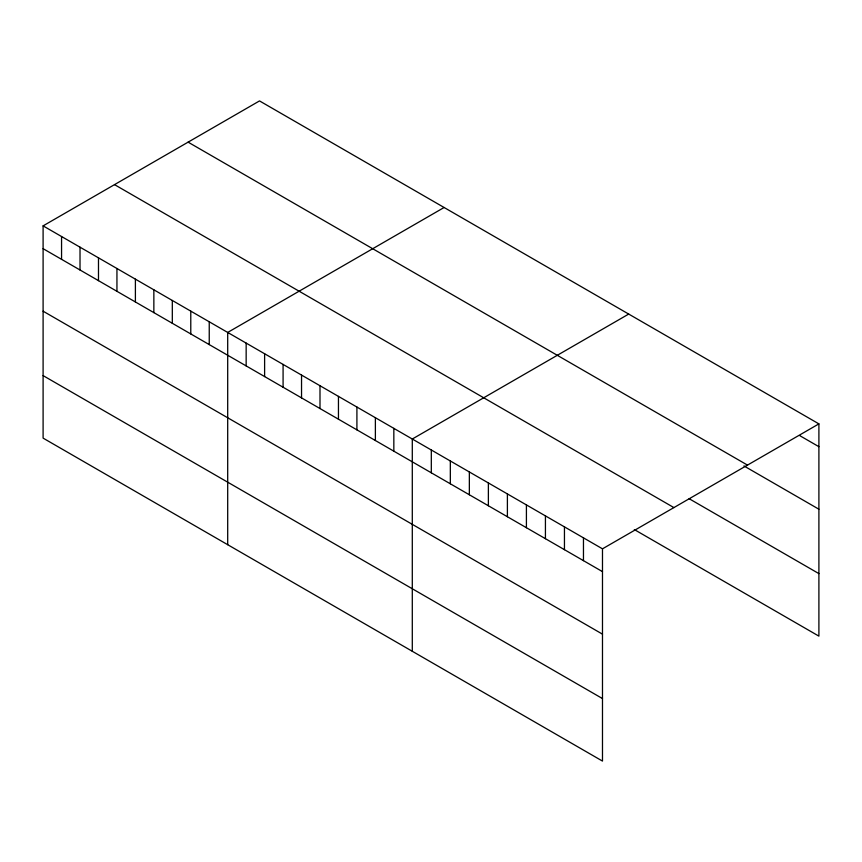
<?xml version="1.0" encoding="UTF-8"?>
<svg xmlns="http://www.w3.org/2000/svg" width="862" height="862" viewBox="0 0 862 862"><rect width="100%" height="100%" fill="white"/><g stroke="black" fill="none" stroke-linecap="round" stroke-linejoin="round"><path stroke-width="1.29" d="M43.1 225.866L602.484 548.825L602.484 761.081L43.1 438.122L43.1 225.866L259.516 100.919L818.9 423.878L818.9 636.134L634.303 529.559M444.113 207.494L227.697 332.441L227.697 544.698M628.71 314.07L412.295 439.017L412.295 651.273M602.484 548.825L818.9 423.878M799.882 435.709L818.9 446.688M188.099 142.144L747.483 465.103M743.938 465.933L818.9 509.216M689.126 498.699L818.9 573.618M114.517 184.63L673.901 507.589M43.1 248.676L602.484 571.635M43.1 311.193L602.484 634.152M43.1 375.606L602.484 698.565M583.466 537.834L583.466 560.656M564.448 526.854L564.448 549.676M545.43 515.875L545.43 538.696M526.413 504.895L526.413 527.716M507.395 493.915L507.395 516.737M488.377 482.935L488.377 505.757M469.348 471.956L469.348 494.777M450.33 460.976L450.33 483.797M431.312 449.996L431.312 472.818M393.837 428.36L393.837 451.171M375.379 417.693L375.379 440.514M356.911 407.036L356.911 429.858M338.454 396.38L338.454 419.201M319.996 385.723L319.996 408.545M301.538 375.067L301.538 397.888M283.081 364.41L283.081 387.232M264.612 353.754L264.612 376.575M246.155 343.098L246.155 365.908M209.24 321.785L209.24 344.595M190.782 311.117L190.782 333.939M172.314 300.461L172.314 323.282M153.856 289.804L153.856 312.626M135.399 279.148L135.399 301.969M116.941 268.491L116.941 291.313M98.483 257.835L98.483 280.656M80.015 247.178L80.015 270M61.558 236.522L61.558 259.333"/></g></svg>
